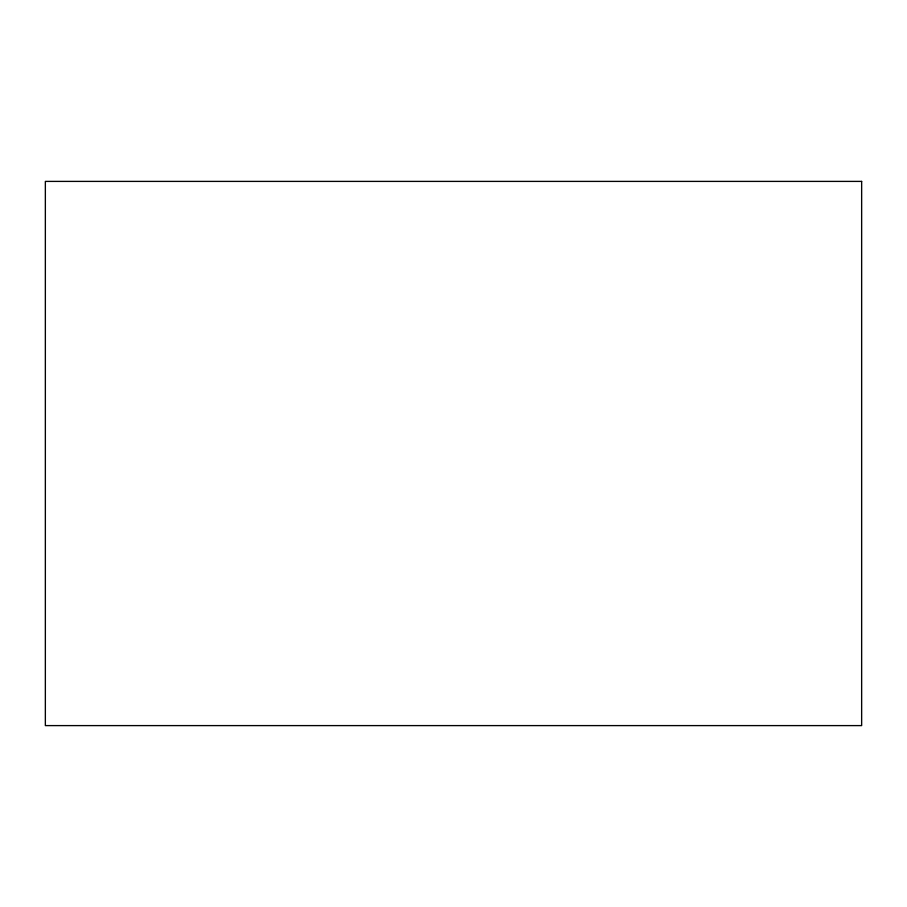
<?xml version="1.0" encoding="UTF-8"?>
<svg xmlns="http://www.w3.org/2000/svg" width="907" height="907" viewBox="0 0 907 907"><rect width="100%" height="100%" fill="white"/><g stroke="black" fill="none" stroke-linecap="round" stroke-linejoin="round"><path stroke-width="1.36" d="M861.65 181.4L45.35 181.4L45.35 725.6L861.65 725.6L861.65 181.4"/></g></svg>
